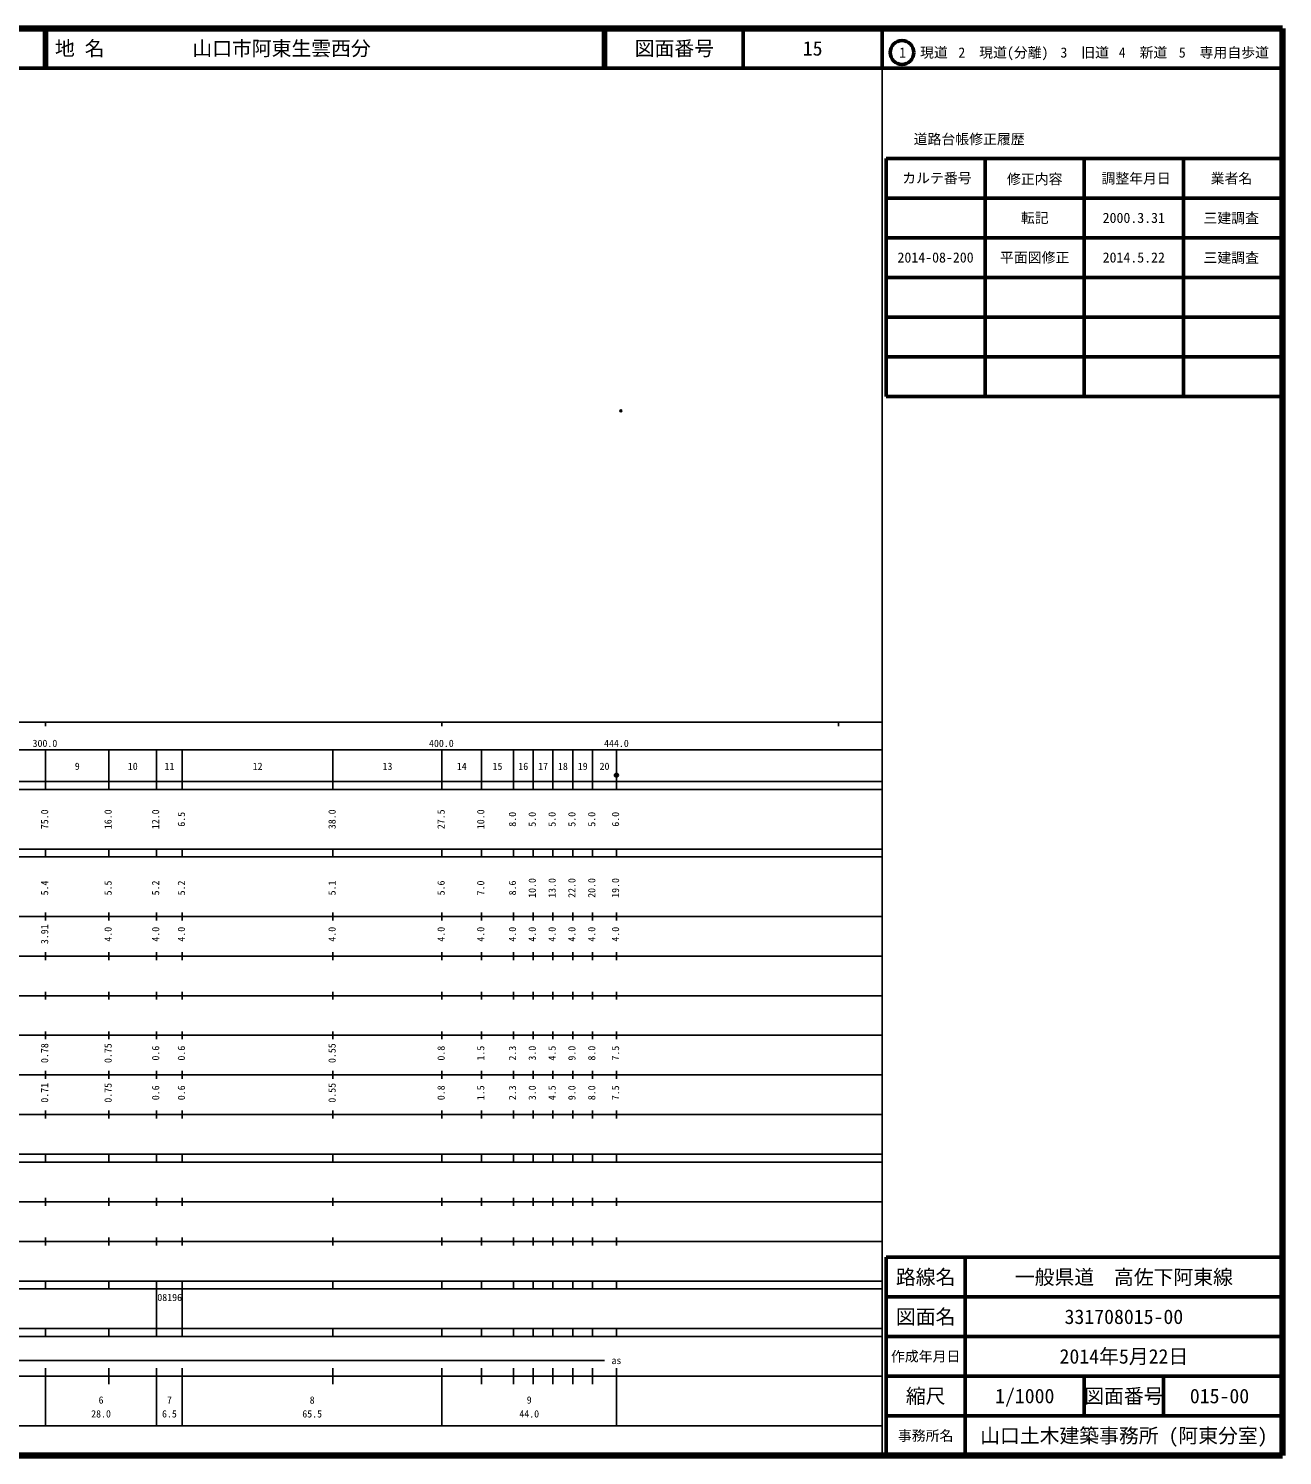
# Model space of a CAD drawing. Units: millimetres on the paper. Extents: x 40 to 680, y 20 to 380.
# Drawn here: x 363.7 to 680, y 20 to 380 of the extents above; entities that cross this region are included whole.
import ezdxf
from ezdxf.enums import TextEntityAlignment as Align

# ---------------------------------------------------------------- set-up
doc = ezdxf.new("R2010")
doc.units = ezdxf.units.MM
doc.header["$PDMODE"] = 32
doc.header["$PDSIZE"] = 0.5
doc.layers.add('M-OTRS', color=6, linetype='Continuous')
doc.layers.add('M-TTL-TXT', color=7, linetype='Continuous')
for name, color, linetype, lineweight in [('M-TTL', 2, 'Continuous', 140), ('M-TTL-BAND', 7, 'Continuous', 25), ('M-TTL-FRAM', 2, 'Continuous', 50), ('M-TTL-LINE', 7, 'Continuous', 50)]:
    doc.layers.add(name, color=color, linetype=linetype, lineweight=lineweight)
doc.styles.add('ＭＳ ゴシック', font='')
doc.styles.get('ＭＳ ゴシック').set_extended_font_data('MS Gothic')

msp = doc.modelspace()

# ---------------------------------------------------------------- hatches: boundary and pattern name
at = {"layer": 'M-TTL-BAND'}
msp.add_hatch(color=256, dxfattribs=at).paths.add_polyline_path([(512.513, 191.609, 1), (511.513, 191.609, 1)])

# ---------------------------------------------------------------- linework, layer by layer
at = {"layer": 'M-OTRS'}
msp.add_point((513.128, 283.526), dxfattribs=at)
at = {"layer": 'M-TTL'}
for p, q in [((680, 380), (40, 380)), ((680, 20), (680, 380)), ((40, 20), (680, 20))]:
    msp.add_line(p, q, dxfattribs=at)
at = {"layer": 'M-TTL-BAND'}
for p, q in [((579, 20), (579, 370)), ((40, 205), (579, 205)), ((368, 205), (368, 204)), ((468, 205), (468, 204)), ((568, 205), (568, 204)), ((68, 198), (579, 198)), ((368, 188), (368, 198)), ((384, 188), (384, 198)), ((396, 188), (396, 198)), ((402.5, 188), (402.5, 198)), ((440.5, 188), (440.5, 198)), ((468, 188), (468, 198)), ((478, 188), (478, 198)), ((486, 188), (486, 198)), ((491, 188), (491, 198)), ((496, 188), (496, 198)), ((501, 188), (501, 198)), ((506, 188), (506, 198)), ((512, 188), (512, 198)), ((40, 190), (579, 190)), ((40, 188), (579, 188)), ((40, 173), (579, 173)), ((368, 171), (368, 173)), ((384, 171), (384, 173)), ((396, 171), (396, 173)), ((402.5, 171), (402.5, 173)), ((440.5, 171), (440.5, 173)), ((468, 171), (468, 173)), ((478, 171), (478, 173)), ((486, 171), (486, 173)), ((491, 171), (491, 173)), ((496, 171), (496, 173)), ((501, 171), (501, 173)), ((506, 171), (506, 173)), ((512, 171), (512, 173)), ((40, 171), (579, 171)), ((40, 156), (579, 156)), ((368, 155), (368, 157)), ((384, 155), (384, 157)), ((396, 155), (396, 157)), ((402.5, 155), (402.5, 157)), ((440.5, 155), (440.5, 157)), ((468, 155), (468, 157)), ((478, 155), (478, 157)), ((486, 155), (486, 157)), ((491, 155), (491, 157)), ((496, 155), (496, 157)), ((501, 155), (501, 157)), ((506, 155), (506, 157)), ((512, 155), (512, 157)), ((46, 146), (579, 146)), ((368, 145), (368, 147)), ((384, 145), (384, 147)), ((396, 145), (396, 147)), ((402.5, 145), (402.5, 147)), ((440.5, 145), (440.5, 147)), ((468, 145), (468, 147)), ((478, 145), (478, 147)), ((486, 145), (486, 147)), ((491, 145), (491, 147)), ((496, 145), (496, 147)), ((501, 145), (501, 147)), ((506, 145), (506, 147)), ((512, 145), (512, 147)), ((368, 135), (368, 137)), ((384, 135), (384, 137)), ((396, 135), (396, 137)), ((402.5, 135), (402.5, 137)), ((440.5, 135), (440.5, 137)), ((468, 135), (468, 137)), ((478, 135), (478, 137)), ((486, 135), (486, 137)), ((491, 135), (491, 137)), ((496, 135), (496, 137)), ((501, 135), (501, 137)), ((506, 135), (506, 137)), ((512, 135), (512, 137)), ((52, 136), (579, 136)), ((46, 126), (579, 126)), ((368, 125), (368, 127)), ((384, 125), (384, 127)), ((396, 125), (396, 127)), ((402.5, 125), (402.5, 127)), ((440.5, 125), (440.5, 127)), ((468, 125), (468, 127)), ((478, 125), (478, 127)), ((486, 125), (486, 127)), ((491, 125), (491, 127)), ((496, 125), (496, 127)), ((501, 125), (501, 127)), ((506, 125), (506, 127)), ((512, 125), (512, 127)), ((52, 116), (579, 116)), ((368, 115), (368, 117)), ((384, 115), (384, 117)), ((396, 115), (396, 117)), ((402.5, 115), (402.5, 117)), ((440.5, 115), (440.5, 117)), ((468, 115), (468, 117)), ((478, 115), (478, 117)), ((486, 115), (486, 117)), ((491, 115), (491, 117)), ((496, 115), (496, 117)), ((501, 115), (501, 117)), ((506, 115), (506, 117)), ((512, 115), (512, 117)), ((46, 106), (579, 106)), ((368, 105), (368, 107)), ((384, 105), (384, 107)), ((396, 105), (396, 107)), ((402.5, 105), (402.5, 107)), ((440.5, 105), (440.5, 107)), ((468, 105), (468, 107)), ((478, 105), (478, 107)), ((486, 105), (486, 107)), ((491, 105), (491, 107)), ((496, 105), (496, 107)), ((501, 105), (501, 107)), ((506, 105), (506, 107)), ((512, 105), (512, 107)), ((40, 96), (579, 96)), ((40, 94), (579, 94)), ((368, 94), (368, 96)), ((384, 94), (384, 96)), ((396, 94), (396, 96)), ((402.5, 94), (402.5, 96)), ((440.5, 94), (440.5, 96)), ((468, 94), (468, 96)), ((478, 94), (478, 96)), ((486, 94), (486, 96)), ((491, 94), (491, 96)), ((496, 94), (496, 96)), ((501, 94), (501, 96)), ((506, 94), (506, 96)), ((512, 94), (512, 96)), ((49, 84), (579, 84)), ((368, 83), (368, 85)), ((384, 83), (384, 85)), ((396, 83), (396, 85)), ((402.5, 83), (402.5, 85)), ((440.5, 83), (440.5, 85)), ((468, 83), (468, 85)), ((478, 83), (478, 85)), ((486, 83), (486, 85)), ((491, 83), (491, 85)), ((496, 83), (496, 85)), ((501, 83), (501, 85)), ((506, 83), (506, 85)), ((512, 83), (512, 85)), ((40, 74), (579, 74)), ((368, 73), (368, 75)), ((384, 73), (384, 75)), ((396, 73), (396, 75)), ((402.5, 73), (402.5, 75)), ((440.5, 73), (440.5, 75)), ((468, 73), (468, 75)), ((478, 73), (478, 75)), ((486, 73), (486, 75)), ((491, 73), (491, 75)), ((496, 73), (496, 75)), ((501, 73), (501, 75)), ((506, 73), (506, 75)), ((512, 73), (512, 75)), ((40, 64), (579, 64)), ((40, 62), (579, 62)), ((368, 62), (368, 64)), ((384, 62), (384, 64)), ((396, 62), (396, 64)), ((396, 52), (396, 62)), ((402.5, 62), (402.5, 64)), ((402.5, 52), (402.5, 62)), ((440.5, 62), (440.5, 64)), ((468, 62), (468, 64)), ((478, 62), (478, 64)), ((486, 62), (486, 64)), ((491, 62), (491, 64)), ((496, 62), (496, 64)), ((501, 62), (501, 64)), ((506, 62), (506, 64)), ((512, 62), (512, 64)), ((40, 52), (579, 52)), ((368, 50), (368, 52)), ((384, 50), (384, 52)), ((396, 50), (396, 52)), ((402.5, 50), (402.5, 52)), ((440.5, 50), (440.5, 52)), ((468, 50), (468, 52)), ((478, 50), (478, 52)), ((486, 50), (486, 52)), ((491, 50), (491, 52)), ((496, 50), (496, 52)), ((501, 50), (501, 52)), ((506, 50), (506, 52)), ((512, 50), (512, 52)), ((40, 50), (579, 50)), ((71, 44), (509, 44)), ((40, 40), (579, 40)), ((368, 27.5), (368, 42)), ((384, 38), (384, 42)), ((396, 27.5), (396, 42)), ((402.5, 27.5), (402.5, 42)), ((440.5, 38), (440.5, 42)), ((468, 27.5), (468, 42)), ((478, 38), (478, 42)), ((486, 38), (486, 42)), ((491, 38), (491, 42)), ((496, 38), (496, 42)), ((501, 38), (501, 42)), ((506, 38), (506, 42)), ((512, 27.5), (512, 42)), ((68, 27.5), (579, 27.5))]:
    msp.add_line(p, q, dxfattribs=at)
msp.add_circle((512.013, 191.609), 0.5, dxfattribs=at)
at = {"layer": 'M-TTL-FRAM'}
for p, q in [((580, 347.197), (580, 287.197)), ((580, 347.197), (680, 347.197)), ((580, 287.197), (680, 287.197)), ((680, 70), (580, 70)), ((580, 70), (580, 20))]:
    msp.add_line(p, q, dxfattribs=at)
at = {"layer": 'M-TTL-LINE'}
for p, q in [((367.75, 380), (367.75, 370)), ((368.25, 380), (368.25, 370)), ((508.747, 380), (508.747, 370)), ((509.247, 380), (509.247, 370)), ((543.997, 380), (543.997, 370)), ((579, 380), (579, 370)), ((40, 370), (680, 370)), ((605, 347.197), (605, 287.197)), ((630, 347.197), (630, 287.197)), ((655, 347.197), (655, 287.197)), ((580, 337.197), (680, 337.197)), ((580, 327.197), (680, 327.197)), ((580, 317.197), (680, 317.197)), ((580, 307.197), (680, 307.197)), ((580, 297.197), (680, 297.197)), ((600, 70), (600, 20)), ((680, 60), (580, 60)), ((680, 50), (580, 50)), ((680, 40), (580, 40)), ((630, 40), (630, 30)), ((650, 40), (650, 30)), ((680, 30), (580, 30))]:
    msp.add_line(p, q, dxfattribs=at)
msp.add_circle((584.031, 373.958), 3, dxfattribs=at)

# ---------------------------------------------------------------- texts
at = {"layer": 'M-TTL-BAND', "style": 'ＭＳ ゴシック'}
for s, p in [('300.0', (367.844, 198.195)), ('400.0', (467.844, 198.195)), ('444.0', (512, 198.195)), ('9', (376, 192.405)), ('10', (390, 192.405)), ('11', (399.25, 192.405)), ('12', (421.5, 192.405)), ('13', (454.25, 192.405)), ('14', (473, 192.405)), ('15', (482, 192.405)), ('16', (488.5, 192.405)), ('17', (493.5, 192.405)), ('18', (498.5, 192.405)), ('19', (503.5, 192.405)), ('20', (509, 192.405)), ('as', (512, 42.5)), ('6', (382, 32.523)), ('7', (399.25, 32.523)), ('8', (435.25, 32.523)), ('9', (490, 32.523)), ('28.0', (382, 29.033)), ('6.5', (399.25, 29.033)), ('65.5', (435.25, 29.033)), ('44.0', (490, 29.033))]:
    msp.add_text(s, height=1.833, dxfattribs=at).set_placement(p, align=Align.BOTTOM_CENTER)
for s, p in [('75.0', (369.223, 180.5)), ('16.0', (385.223, 180.5)), ('12.0', (397.223, 180.5)), ('6.5', (403.723, 180.5)), ('38.0', (441.723, 180.5)), ('27.5', (469.223, 180.5)), ('10.0', (479.223, 180.5)), ('8.0', (487.223, 180.5)), ('5.0', (492.223, 180.5)), ('5.0', (497.223, 180.5)), ('5.0', (502.223, 180.5)), ('5.0', (507.223, 180.5)), ('6.0', (513.223, 180.5)), ('5.4', (369.223, 163.174)), ('5.5', (385.223, 163.174)), ('5.2', (397.223, 163.174)), ('5.2', (403.723, 163.174)), ('5.1', (441.723, 163.174)), ('5.6', (469.223, 163.174)), ('7.0', (479.223, 163.174)), ('8.6', (487.223, 163.174)), ('10.0', (492.223, 163.174)), ('13.0', (497.223, 163.174)), ('22.0', (502.223, 163.174)), ('20.0', (507.223, 163.174)), ('19.0', (513.223, 163.174)), ('3.91', (369.223, 151.5)), ('4.0', (385.223, 151.5)), ('4.0', (397.223, 151.5)), ('4.0', (403.723, 151.5)), ('4.0', (441.723, 151.5)), ('4.0', (469.223, 151.5)), ('4.0', (479.223, 151.5)), ('4.0', (487.223, 151.5)), ('4.0', (492.223, 151.5)), ('4.0', (497.223, 151.5)), ('4.0', (502.223, 151.5)), ('4.0', (507.223, 151.5)), ('4.0', (513.223, 151.5)), ('0.78', (369.223, 121.5)), ('0.75', (385.223, 121.5)), ('0.6', (397.223, 121.5)), ('0.6', (403.723, 121.5)), ('0.55', (441.723, 121.5)), ('0.8', (469.223, 121.5)), ('1.5', (479.223, 121.5)), ('2.3', (487.223, 121.5)), ('3.0', (492.223, 121.5)), ('4.5', (497.223, 121.5)), ('9.0', (502.223, 121.5)), ('8.0', (507.223, 121.5)), ('7.5', (513.223, 121.5)), ('0.71', (369.223, 111.5)), ('0.75', (385.223, 111.5)), ('0.6', (397.223, 111.5)), ('0.6', (403.723, 111.5)), ('0.55', (441.723, 111.5)), ('0.8', (469.223, 111.5)), ('1.5', (479.223, 111.5)), ('2.3', (487.223, 111.5)), ('3.0', (492.223, 111.5)), ('4.5', (497.223, 111.5)), ('9.0', (502.223, 111.5)), ('8.0', (507.223, 111.5)), ('7.5', (513.223, 111.5))]:
    msp.add_text(s, height=1.833, rotation=90, dxfattribs=at).set_placement(p, align=Align.BOTTOM_CENTER)
msp.add_text('08196', height=1.833, dxfattribs=at).set_placement((396.193, 58.405), align=Align.BOTTOM_LEFT)
at = {"layer": 'M-TTL-TXT', "style": 'ＭＳ ゴシック'}
for s, p in [('地 名', (370.38, 375)), ('山口市阿東生雲西分', (405.024, 375))]:
    msp.add_text(s, height=3.666, dxfattribs=at).set_placement(p, align=Align.MIDDLE_LEFT)
for s, height, p in [('図面番号', 3.666, (526.622, 375)), ('15', 3.666, (561.497, 375)), ('1\u3000現道', 2.566, (589.448, 373.958)), ('2\u3000現道(分離)', 2.566, (609.619, 373.958)), ('3\u3000旧道', 2.566, (630.121, 373.958)), ('4\u3000新道', 2.566, (644.824, 373.958)), ('5\u3000専用自歩道', 2.566, (665.228, 373.958)), ('道路台帳修正履歴', 2.566, (600.968, 352.113)), ('カルテ番号', 2.566, (592.839, 342.277)), ('修正内容', 2.566, (617.509, 342.023)), ('調整年月日', 2.566, (643.089, 342.197)), ('業者名', 2.566, (667.134, 342.197)), ('転記', 2.566, (617.5, 332.245)), ('2000.3.31', 2.566, (642.5, 332.245)), ('三建調査', 2.566, (667.077, 332.189)), ('2014-08-200', 2.566, (592.5, 322.245)), ('平面図修正', 2.566, (617.5, 322.245)), ('2014.5.22', 2.566, (642.5, 322.245)), ('三建調査', 2.566, (667.077, 322.189)), ('路線名', 3.666, (590, 65)), ('路線名', 3.666, (590, 65)), ('一般県道\u3000高佐下阿東線', 3.666, (640, 65)), ('図面名', 3.666, (590, 55)), ('図面名', 3.666, (590, 55)), ('331708015-00', 3.666, (640, 55)), ('2014年5月22日', 3.666, (640, 45)), ('作成年月日', 2.566, (590, 45)), ('作成年月日', 2.566, (590, 45)), ('縮尺', 3.666, (590, 35)), ('縮尺', 3.666, (590, 35)), ('1/1000', 3.666, (615, 35)), ('図面番号', 3.666, (640, 35)), ('図面番号', 3.666, (640, 35)), ('015-00', 3.666, (664.125, 35)), ('事務所名', 2.566, (590, 25)), ('事務所名', 2.566, (590, 25)), ('山口土木建築事務所 (阿東分室)', 3.666, (640, 25))]:
    msp.add_text(s, height=height, dxfattribs=at).set_placement(p, align=Align.MIDDLE_CENTER)

doc.saveas('drawing.dxf')
